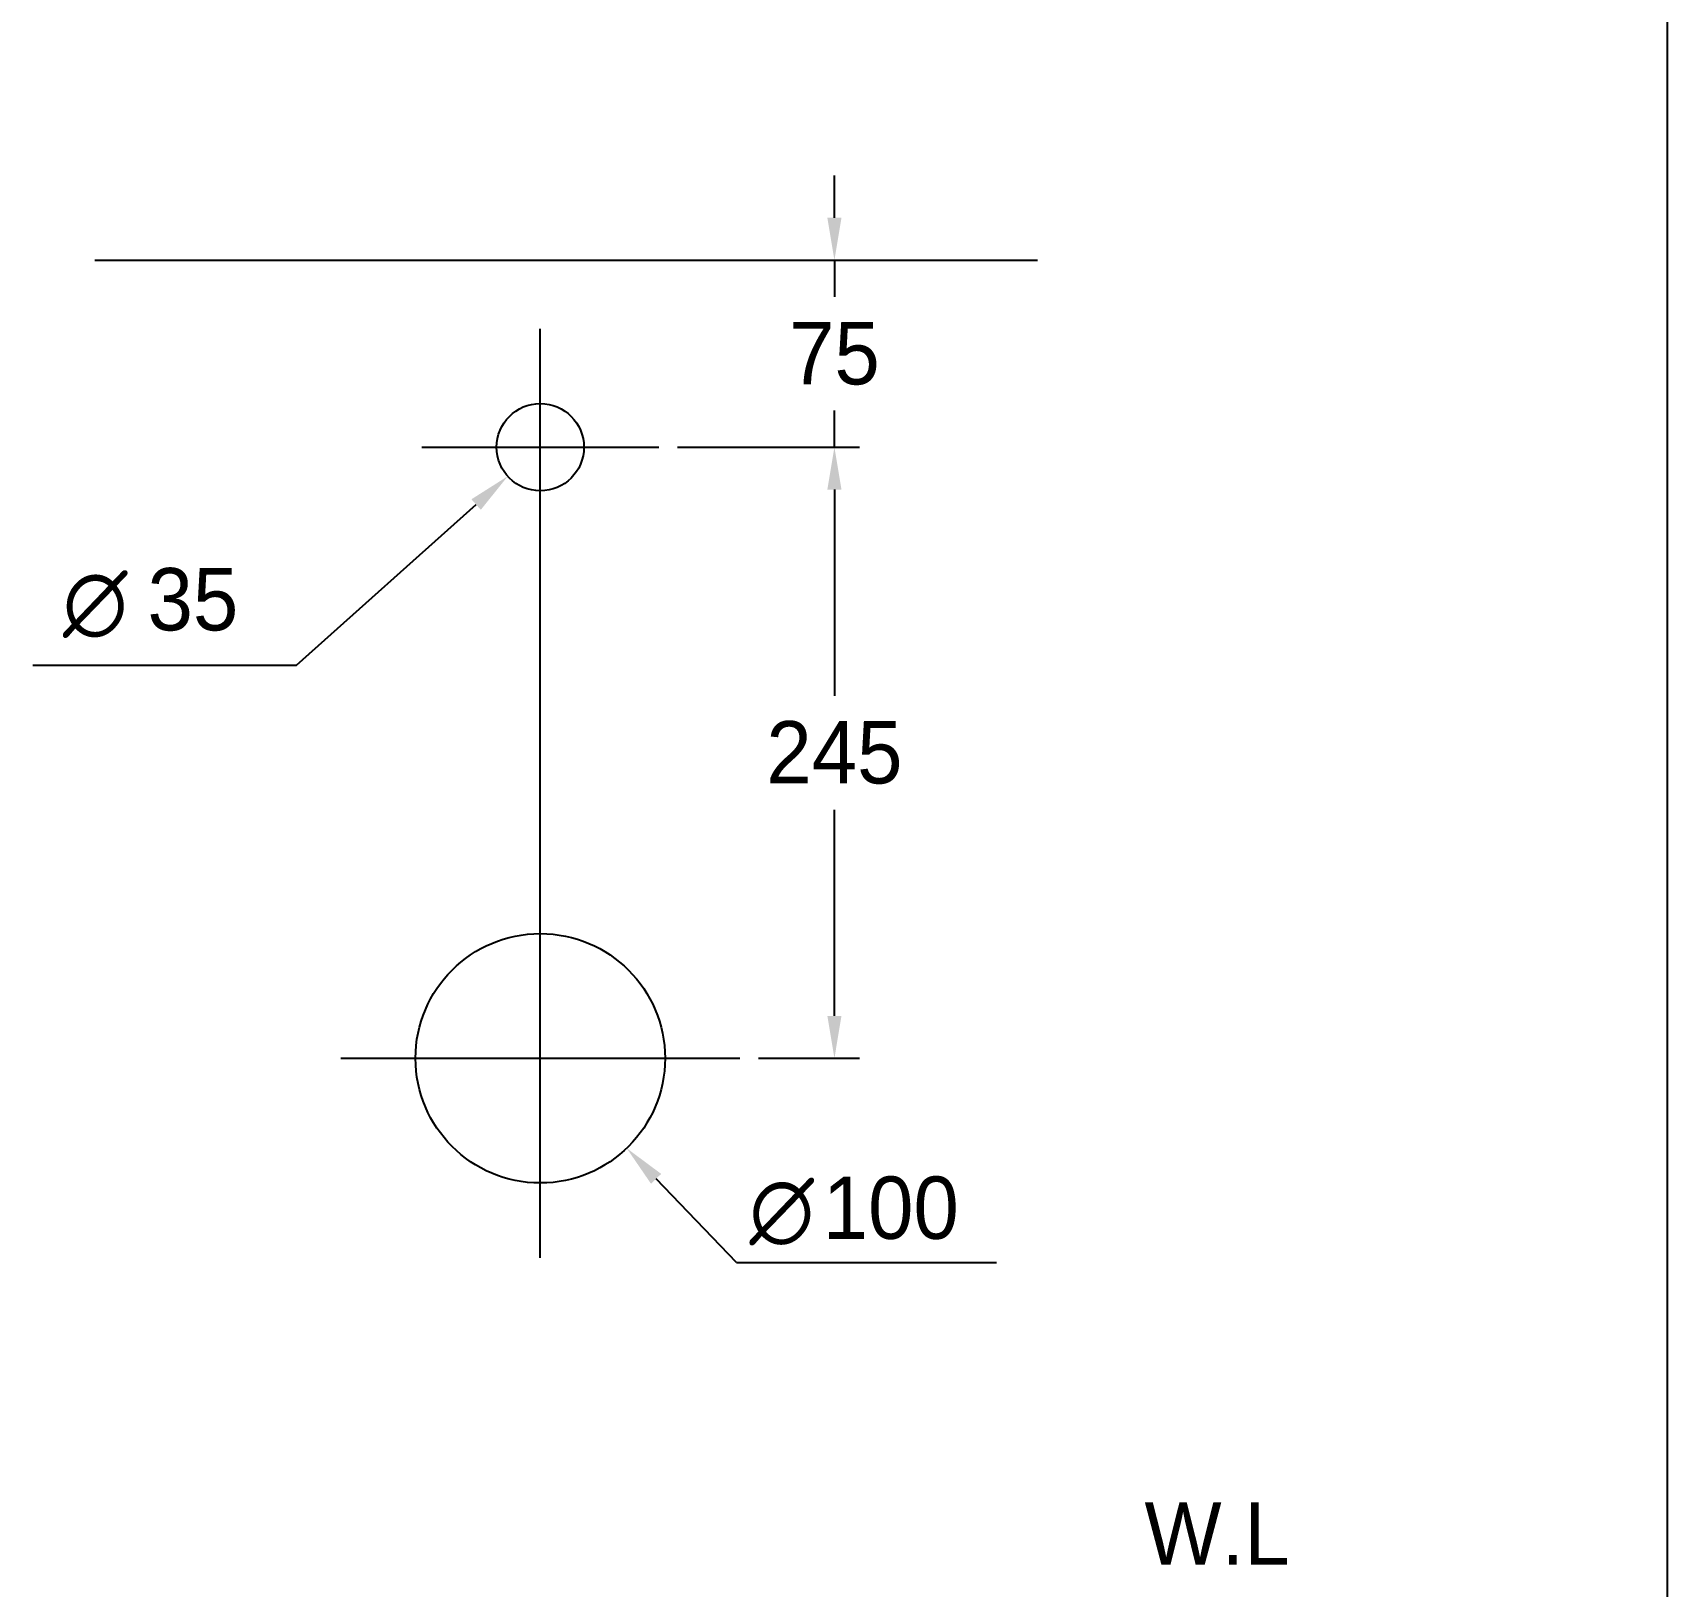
# Model space of a CAD drawing. Header units: millimetres. Extents: x 0 to 1800, y -67 to 2530.
# Drawn here: x 1145 to 1800, y 1284 to 1907 of the extents above; entities that cross this region are included whole.
import ezdxf
from ezdxf.enums import TextEntityAlignment as Align
from ezdxf.lldxf.tags import DXFTag

# ---------------------------------------------------------------- set-up
doc = ezdxf.new("R2010")
doc.units = ezdxf.units.MM
for name, color, linetype in [('TEXT', 7, 'Continuous'), ('도각라인', 7, 'Continuous'), ('외형선', 3, 'Continuous'), ('중심선', 1, 'DASHED'), ('치수선', 7, 'Continuous')]:
    doc.layers.add(name, color=color, linetype=linetype)
doc.styles.add('140911', font='HBATANG.TTF', dxfattribs={"height": 23})
doc.styles.add('____', font='')
doc.styles.add('타이틀', font='H2GTRM.TTF', dxfattribs={"height": 25})
doc.styles.get('____').set_extended_font_data('굴림')
tags = doc.linetypes.add('DASHDOT', pattern=[70, 31, -13, 13, -13]).pattern_tags.tags
tags[10:11] = [DXFTag(74, 4), DXFTag(75, 0), DXFTag(340, '0'), DXFTag(46, 0.0), DXFTag(50, 0.0), DXFTag(44, 0.0), DXFTag(45, 0.0)]
tags[8:9] = [DXFTag(74, 4), DXFTag(75, 0), DXFTag(340, '0'), DXFTag(46, 0.0), DXFTag(50, 0.0), DXFTag(44, 0.0), DXFTag(45, 0.0)]
tags[6:7] = [DXFTag(74, 4), DXFTag(75, 0), DXFTag(340, '0'), DXFTag(46, 0.0), DXFTag(50, 0.0), DXFTag(44, 0.0), DXFTag(45, 0.0)]
tags[4:5] = [DXFTag(74, 4), DXFTag(75, 0), DXFTag(340, '0'), DXFTag(46, 0.0), DXFTag(50, 0.0), DXFTag(44, 0.0), DXFTag(45, 0.0)]
tags = doc.linetypes.add('DASHED', pattern=[25.72, 12.86, -12.86]).pattern_tags.tags
tags[6:7] = [DXFTag(74, 4), DXFTag(75, 0), DXFTag(340, '0'), DXFTag(46, 0.0), DXFTag(50, 0.0), DXFTag(44, 0.0), DXFTag(45, 0.0)]
tags[4:5] = [DXFTag(74, 4), DXFTag(75, 0), DXFTag(340, '0'), DXFTag(46, 0.0), DXFTag(50, 0.0), DXFTag(44, 0.0), DXFTag(45, 0.0)]
doc.dimstyles.new('MSADIM', dxfattribs={"dimtxt": 33, "dimasz": 17, "dimexe": 10, "dimexo": 7.5, "dimgap": 10, "dimtad": 0, "dimtih": 1, "dimtoh": 1, "dimdec": 0, "dimzin": 1, "dimdsep": 46, "dimtxsty": '____', "dimcen": 11.25, "dimadec": 0, "dimazin": 0, "dimtfac": 1, "dimtdec": 0, "dimtix": 1, "dimtmove": 0, "dimatfit": 3, "dimfxl": 1, "dimtolj": 1, "dimtzin": 1, "dimarcsym": 0})

# ---------------------------------------------------------------- blocks, each defined once
blk = doc.blocks.new('*D8')
at = {"layer": '치수선', "color": 0, "linetype": 'Continuous', "lineweight": -2, "transparency": 16777216}
for p, q in [((1466.13, 1832.91), (1466.13, 1849.91)), ((1456.87, 1815.91), (1476.13, 1815.91)), ((1466.13, 1815.91), (1466.13, 1801.23)), ((1466.13, 1740.91), (1466.13, 1755.59)), ((1403.22, 1740.91), (1476.13, 1740.91)), ((1466.13, 1723.91), (1466.13, 1706.91))]:
    blk.add_line(p, q, dxfattribs=at)
at = {"layer": '치수선', "color": 0, "linetype": 'Continuous', "transparency": 16777216}
for points in [[(1463.29, 1832.91), (1468.96, 1832.91), (1466.13, 1815.91)], [(1463.29, 1723.91), (1468.96, 1723.91), (1466.13, 1740.91)]]:
    blk.add_solid(points, dxfattribs=at)
at = {"layer": '치수선', "color": 0, "linetype": 'Continuous', "transparency": 16777216, "insert": (1466.13, 1778.41), "char_height": 25, "attachment_point": 5, "style": '____'}
blk.add_mtext('\\A1;75', dxfattribs=at)
blk = doc.blocks.new('*D9')
at = {"layer": '치수선', "color": 0, "linetype": 'Continuous', "lineweight": -2, "transparency": 16777216}
for p, q in [((1410.72, 1740.91), (1476.13, 1740.91)), ((1466.13, 1723.91), (1466.13, 1641.24)), ((1466.13, 1512.91), (1466.13, 1595.58)), ((1435.72, 1495.91), (1476.13, 1495.91))]:
    blk.add_line(p, q, dxfattribs=at)
at = {"layer": '치수선', "color": 0, "linetype": 'Continuous', "transparency": 16777216}
for points in [[(1463.29, 1723.91), (1468.96, 1723.91), (1466.13, 1740.91)], [(1463.29, 1512.91), (1468.96, 1512.91), (1466.13, 1495.91)]]:
    blk.add_solid(points, dxfattribs=at)
at = {"layer": '치수선', "color": 0, "linetype": 'Continuous', "transparency": 16777216, "insert": (1466.13, 1618.41), "char_height": 25, "attachment_point": 5, "style": '____'}
blk.add_mtext('\\A1;245', dxfattribs=at)

msp = doc.modelspace()

# ---------------------------------------------------------------- linework, layer by layer
msp.add_line((1426.93, 1413.98), (1531.04, 1413.98))
at = {"layer": '도각라인', "color": 7}
msp.add_line((1800, 2530), (1800, 0), dxfattribs=at)
at = {"layer": '외형선', "linetype": 'Continuous'}
msp.add_line((1169.72, 1815.91), (1547.49, 1815.91), dxfattribs=at)
for centre, radius in [((1348.22, 1740.91), 17.5), ((1348.22, 1495.91), 50)]:
    msp.add_circle(centre, radius, dxfattribs=at)
at = {"layer": '중심선', "linetype": 'DASHDOT'}
for p, q in [((1348.22, 1415.91), (1348.22, 1788.41)), ((1300.72, 1740.91), (1395.72, 1740.91)), ((1268.22, 1495.91), (1428.22, 1495.91))]:
    msp.add_line(p, q, dxfattribs=at)
at = {"layer": '치수선'}
for p, q in [((1250.47, 1653.55), (1322.5, 1717.92)), ((1144.74, 1653.55), (1250.47, 1653.55)), ((1426.93, 1413.98), (1394.64, 1447.59))]:
    msp.add_line(p, q, dxfattribs=at)
for points in [[(1320.61, 1720.03), (1324.38, 1715.81), (1335.17, 1729.25)], [(1396.68, 1449.56), (1392.59, 1445.63), (1382.86, 1459.85)]]:
    msp.add_solid(points, dxfattribs=at)

# ---------------------------------------------------------------- texts
at = {"layer": 'TEXT', "style": '타이틀'}
msp.add_text('W.L', height=25, dxfattribs=at).set_placement((1619.51, 1305.35), align=Align.MIDDLE)
at = {"layer": '치수선'}
for s, style, p in [('∅', '140911', (1156.87, 1666.04)), ('35', '타이틀', (1190.79, 1667.46)), ('100', '타이틀', (1461.44, 1423.51)), ('∅', '140911', (1432.07, 1422.49))]:
    msp.add_text(s, height=25, dxfattribs=dict(at, style=style)).set_placement(p)

# ---------------------------------------------------------------- dimensions: what is measured, and where the dimension line sits
at = {"layer": '치수선', "linetype": 'Continuous'}
dim = msp.add_linear_dim(base=(1466.13, 1815.91), p1=(1395.72, 1740.91), p2=(1449.37, 1815.91), angle=90, dimstyle='MSADIM', override={"dimtxt": 25}, dxfattribs=at)
dim.commit()
dim.dimension.update_dxf_attribs({"geometry": '*D8', "text_midpoint": (1466.13, 1778.41), "dimtype": 160})
dim = msp.add_linear_dim(base=(1466.13, 1740.91), p1=(1428.22, 1495.91), p2=(1403.22, 1740.91), angle=90, dimstyle='MSADIM', override={"dimtxt": 25}, dxfattribs=at)
dim.commit()
dim.dimension.update_dxf_attribs({"geometry": '*D9', "text_midpoint": (1466.13, 1618.41)})

doc.saveas('drawing.dxf')
